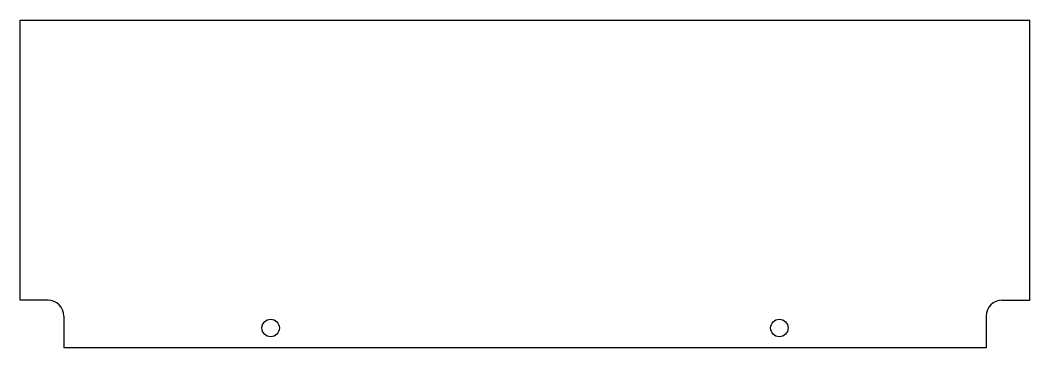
# Model space of a CAD drawing. Extents: x -127 to 127, y -167 to -84.
import ezdxf

# ---------------------------------------------------------------- set-up
doc = ezdxf.new("R2010")
doc.units = 0
doc.layers.add('VISIBLE', color=7, linetype='CONTINUOUS')

msp = doc.modelspace()

# ---------------------------------------------------------------- linework, layer by layer
at = {"layer": 'VISIBLE'}
for p, q in [((-127, -84.5), (127, -84.5)), ((-127, -155), (-127, -84.5)), ((127, -155), (127, -84.5)), ((-120, -155), (-127, -155)), ((120, -155), (127, -155)), ((-116, -159), (-116, -167)), ((116, -159), (116, -167)), ((116, -167), (-116, -167))]:
    msp.add_line(p, q, dxfattribs=at)
for centre in [(-64, -162), (64, -162)]:
    msp.add_circle(centre, 2.2, dxfattribs=at)
for centre, start, end in [((-120, -159), 0, 90), ((120, -159), 90, 180)]:
    msp.add_arc(centre, 4, start, end, dxfattribs=at)

doc.saveas('drawing.dxf')
